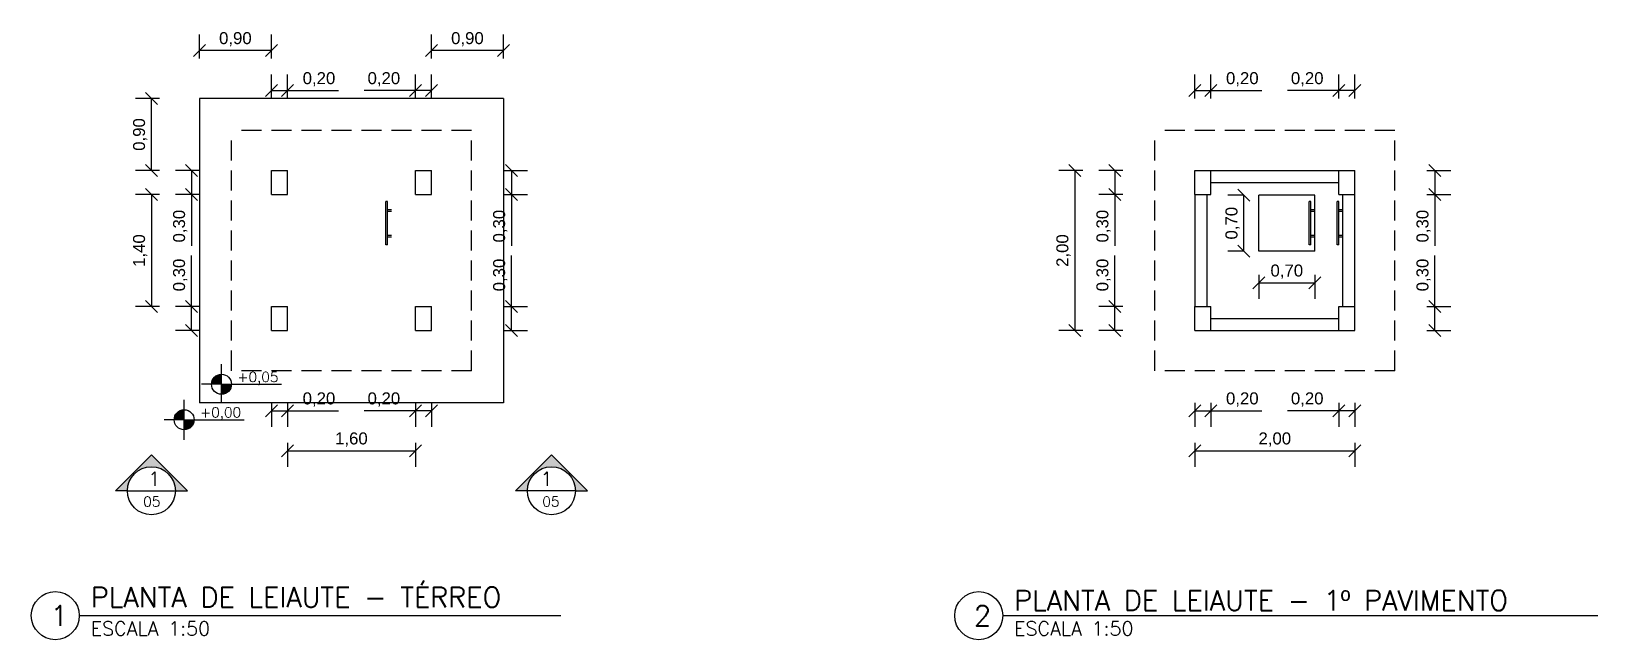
# Model space of a CAD drawing. Extents: x 0 to 7472, y -3979 to 0.
# Drawn here: x 7314.87 to 7334.44, y -3902.07 to -3894.47 of the extents above; entities that cross this region are included whole.
import ezdxf

# ---------------------------------------------------------------- set-up
doc = ezdxf.new("R2010")
doc.units = 0
doc.linetypes.add('CACHE', pattern=[0.375, 0.25, -0.125])
doc.linetypes.add('CONTINU', pattern=[0])
doc.layers.get('0').update_dxf_attribs({"linetype": 'CONTINUOUS'})
doc.layers.get('Defpoints').update_dxf_attribs({"linetype": 'CONTINUOUS'})
for name, color, linetype in [('Arquitetônico - Cotas', 1, 'CONTINUOUS'), ('Arquitetônico - Projeção Telhado', 253, 'CACHE'), ('Símbolos - Indicação Fachada Elevação Vista', 7, 'CONTINUOUS')]:
    doc.layers.add(name, color=color, linetype=linetype)
for name, color, linetype, lineweight in [('Arquitetônico - Desnível', 8, 'CONTINUOUS', 20), ('Arquitetônico - Esquadrias', 1, 'CONTINUOUS', 9), ('Arquitetônico - Mobiliário', 253, 'CONTINU', 5), ('Estrutural - Pilares', 6, 'CONTINUOUS', 30)]:
    doc.layers.add(name, color=color, linetype=linetype, lineweight=lineweight)
doc.styles.add('ROMANS', font='romans.shx', dxfattribs={"height": 0.3})
doc.styles.get("Standard").update_dxf_attribs({"font": 'arial.ttf', "height": 0.15})
doc.dimstyles.get("Standard").update_dxf_attribs({"dimtxt": 0.1, "dimasz": 0.15, "dimexe": 0.2, "dimexo": 0.2, "dimgap": 0.05, "dimtad": 1, "dimzin": 0, "dimtxsty": 'STANDARD', "dimblk": 'OBLIQUE', "dimcen": 0.5, "dimclrd": 256, "dimclre": 256, "dimclrt": 256, "dimadec": 0, "dimazin": 0, "dimtfac": 1, "dimtmove": 0, "dimatfit": 3, "dimfxl": 1, "dimtolj": 1, "dimtzin": 0, "dimlwd": -1, "dimarcsym": 0})

# ---------------------------------------------------------------- blocks, each defined once
blk = doc.blocks.new('_Oblique')
at = {"layer": 'Arquitetônico - Esquadrias', "color": 0, "lineweight": -2}
blk.add_line((-0.5, -0.5), (0.5, 0.5), dxfattribs=at)
blk = doc.blocks.new('*D164')
at = {"layer": 'Arquitetônico - Cotas', "lineweight": -2, "transparency": 16777216}
for p, q in [((7317.865, -3895.31), (7317.865, -3895.01)), ((7318.065, -3895.31), (7318.065, -3895.01))]:
    blk.add_line(p, q, dxfattribs=at)
at = {"layer": 'Arquitetônico - Cotas', "transparency": 16777216}
for p, q in [((7317.865, -3895.21), (7318.065, -3895.21)), ((7318.065, -3895.21), (7318.704, -3895.21))]:
    blk.add_line(p, q, dxfattribs=at)
at = {"layer": 'Defpoints', "color": 0, "lineweight": -2, "transparency": 16777216}
for p in [(7318.065, -3895.21), (7317.865, -3895.71), (7318.065, -3895.71)]:
    blk.add_point(p, dxfattribs=at)
at = {"layer": 'Arquitetônico - Cotas', "transparency": 16777216, "xscale": 0.15, "yscale": 0.15, "zscale": 0.15, "rotation": 180}
blk.add_blockref('_Oblique', (7317.865, -3895.21), dxfattribs=at)
at = {"layer": 'Arquitetônico - Cotas', "transparency": 16777216, "xscale": 0.15, "yscale": 0.15, "zscale": 0.15}
blk.add_blockref('_Oblique', (7318.065, -3895.21), dxfattribs=at)
at = {"layer": 'Arquitetônico - Cotas', "lineweight": -2, "transparency": 16777216, "insert": (7318.46, -3895.07), "char_height": 0.15, "attachment_point": 5}
blk.add_mtext('\\A1;0,20', dxfattribs=at)
blk = doc.blocks.new('*D165')
at = {"layer": 'Arquitetônico - Cotas', "lineweight": -2, "transparency": 16777216}
for p, q in [((7319.665, -3895.31), (7319.665, -3895.01)), ((7319.865, -3895.31), (7319.865, -3895.01))]:
    blk.add_line(p, q, dxfattribs=at)
at = {"layer": 'Arquitetônico - Cotas', "transparency": 16777216}
for p, q in [((7319.665, -3895.21), (7319.026, -3895.21)), ((7319.865, -3895.21), (7319.665, -3895.21))]:
    blk.add_line(p, q, dxfattribs=at)
at = {"layer": 'Defpoints', "color": 0, "lineweight": -2, "transparency": 16777216}
for p in [(7319.865, -3895.21), (7319.665, -3895.71), (7319.865, -3895.71)]:
    blk.add_point(p, dxfattribs=at)
at = {"layer": 'Arquitetônico - Cotas', "transparency": 16777216, "xscale": 0.15, "yscale": 0.15, "zscale": 0.15, "rotation": 180}
blk.add_blockref('_Oblique', (7319.665, -3895.21), dxfattribs=at)
at = {"layer": 'Arquitetônico - Cotas', "transparency": 16777216, "xscale": 0.15, "yscale": 0.15, "zscale": 0.15}
blk.add_blockref('_Oblique', (7319.865, -3895.21), dxfattribs=at)
at = {"layer": 'Arquitetônico - Cotas', "lineweight": -2, "transparency": 16777216, "insert": (7319.271, -3895.07), "char_height": 0.15, "attachment_point": 5}
blk.add_mtext('\\A1;0,20', dxfattribs=at)
blk = doc.blocks.new('*D166')
at = {"layer": 'Arquitetônico - Cotas', "lineweight": -2, "transparency": 16777216}
for p, q in [((7317.865, -3899.11), (7317.865, -3899.41)), ((7318.065, -3899.11), (7318.065, -3899.41))]:
    blk.add_line(p, q, dxfattribs=at)
at = {"layer": 'Arquitetônico - Cotas', "transparency": 16777216}
for p, q in [((7317.865, -3899.21), (7318.065, -3899.21)), ((7318.065, -3899.21), (7318.704, -3899.21))]:
    blk.add_line(p, q, dxfattribs=at)
at = {"layer": 'Defpoints', "color": 0, "lineweight": -2, "transparency": 16777216}
for p in [(7317.865, -3898.71), (7318.065, -3898.71), (7318.065, -3899.21)]:
    blk.add_point(p, dxfattribs=at)
at = {"layer": 'Arquitetônico - Cotas', "transparency": 16777216, "xscale": 0.15, "yscale": 0.15, "zscale": 0.15, "rotation": 180}
blk.add_blockref('_Oblique', (7317.865, -3899.21), dxfattribs=at)
at = {"layer": 'Arquitetônico - Cotas', "transparency": 16777216, "xscale": 0.15, "yscale": 0.15, "zscale": 0.15}
blk.add_blockref('_Oblique', (7318.065, -3899.21), dxfattribs=at)
at = {"layer": 'Arquitetônico - Cotas', "lineweight": -2, "transparency": 16777216, "insert": (7318.46, -3899.07), "char_height": 0.15, "attachment_point": 5}
blk.add_mtext('\\A1;0,20', dxfattribs=at)
blk = doc.blocks.new('*D167')
at = {"layer": 'Arquitetônico - Cotas', "transparency": 16777216}
for p, q in [((7319.665, -3899.21), (7319.026, -3899.21)), ((7319.865, -3899.21), (7319.665, -3899.21))]:
    blk.add_line(p, q, dxfattribs=at)
at = {"layer": 'Arquitetônico - Cotas', "lineweight": -2, "transparency": 16777216}
for p, q in [((7319.665, -3899.11), (7319.665, -3899.41)), ((7319.865, -3899.11), (7319.865, -3899.41))]:
    blk.add_line(p, q, dxfattribs=at)
at = {"layer": 'Defpoints', "color": 0, "lineweight": -2, "transparency": 16777216}
for p in [(7319.665, -3898.71), (7319.865, -3898.71), (7319.865, -3899.21)]:
    blk.add_point(p, dxfattribs=at)
at = {"layer": 'Arquitetônico - Cotas', "transparency": 16777216, "xscale": 0.15, "yscale": 0.15, "zscale": 0.15, "rotation": 180}
blk.add_blockref('_Oblique', (7319.665, -3899.21), dxfattribs=at)
at = {"layer": 'Arquitetônico - Cotas', "transparency": 16777216, "xscale": 0.15, "yscale": 0.15, "zscale": 0.15}
blk.add_blockref('_Oblique', (7319.865, -3899.21), dxfattribs=at)
at = {"layer": 'Arquitetônico - Cotas', "lineweight": -2, "transparency": 16777216, "insert": (7319.271, -3899.07), "char_height": 0.15, "attachment_point": 5}
blk.add_mtext('\\A1;0,20', dxfattribs=at)
blk = doc.blocks.new('*D168')
at = {"layer": 'Arquitetônico - Cotas', "lineweight": -2, "transparency": 16777216}
for p, q in [((7316.965, -3896.21), (7316.665, -3896.21)), ((7316.965, -3896.51), (7316.665, -3896.51))]:
    blk.add_line(p, q, dxfattribs=at)
at = {"layer": 'Arquitetônico - Cotas', "transparency": 16777216}
for p, q in [((7316.865, -3896.21), (7316.865, -3896.51)), ((7316.865, -3896.51), (7316.865, -3897.149))]:
    blk.add_line(p, q, dxfattribs=at)
at = {"layer": 'Defpoints', "color": 0, "lineweight": -2, "transparency": 16777216}
for p in [(7316.865, -3896.21), (7317.365, -3896.21), (7317.365, -3896.51)]:
    blk.add_point(p, dxfattribs=at)
at = {"layer": 'Arquitetônico - Cotas', "transparency": 16777216, "xscale": 0.15, "yscale": 0.15, "zscale": 0.15}
for p, rotation in [((7316.865, -3896.21), 90), ((7316.865, -3896.51), 270)]:
    blk.add_blockref('_Oblique', p, dxfattribs=dict(at, rotation=rotation))
at = {"layer": 'Arquitetônico - Cotas', "lineweight": -2, "transparency": 16777216, "insert": (7316.725, -3896.905), "char_height": 0.15, "attachment_point": 5, "rotation": 90}
blk.add_mtext('\\A1;0,30', dxfattribs=at)
blk = doc.blocks.new('*D169')
at = {"layer": 'Arquitetônico - Cotas', "transparency": 16777216}
for p, q in [((7316.865, -3897.91), (7316.865, -3897.271)), ((7316.865, -3898.21), (7316.865, -3897.91))]:
    blk.add_line(p, q, dxfattribs=at)
at = {"layer": 'Arquitetônico - Cotas', "lineweight": -2, "transparency": 16777216}
for p, q in [((7316.965, -3897.91), (7316.665, -3897.91)), ((7316.965, -3898.21), (7316.665, -3898.21))]:
    blk.add_line(p, q, dxfattribs=at)
at = {"layer": 'Defpoints', "color": 0, "lineweight": -2, "transparency": 16777216}
for p in [(7317.365, -3897.91), (7316.865, -3898.21), (7317.365, -3898.21)]:
    blk.add_point(p, dxfattribs=at)
at = {"layer": 'Arquitetônico - Cotas', "transparency": 16777216, "xscale": 0.15, "yscale": 0.15, "zscale": 0.15}
for p, rotation in [((7316.865, -3897.91), 90), ((7316.865, -3898.21), 270)]:
    blk.add_blockref('_Oblique', p, dxfattribs=dict(at, rotation=rotation))
at = {"layer": 'Arquitetônico - Cotas', "lineweight": -2, "transparency": 16777216, "insert": (7316.725, -3897.515), "char_height": 0.15, "attachment_point": 5, "rotation": 90}
blk.add_mtext('\\A1;0,30', dxfattribs=at)
blk = doc.blocks.new('*D170')
at = {"layer": 'Arquitetônico - Cotas', "lineweight": -2, "transparency": 16777216}
for p, q in [((7320.765, -3896.21), (7321.065, -3896.21)), ((7320.765, -3896.51), (7321.065, -3896.51))]:
    blk.add_line(p, q, dxfattribs=at)
at = {"layer": 'Arquitetônico - Cotas', "transparency": 16777216}
for p, q in [((7320.865, -3896.21), (7320.865, -3896.51)), ((7320.865, -3896.51), (7320.865, -3897.149))]:
    blk.add_line(p, q, dxfattribs=at)
at = {"layer": 'Defpoints', "color": 0, "lineweight": -2, "transparency": 16777216}
for p in [(7320.365, -3896.21), (7320.865, -3896.21), (7320.365, -3896.51)]:
    blk.add_point(p, dxfattribs=at)
at = {"layer": 'Arquitetônico - Cotas', "transparency": 16777216, "xscale": 0.15, "yscale": 0.15, "zscale": 0.15}
for p, rotation in [((7320.865, -3896.21), 90), ((7320.865, -3896.51), 270)]:
    blk.add_blockref('_Oblique', p, dxfattribs=dict(at, rotation=rotation))
at = {"layer": 'Arquitetônico - Cotas', "lineweight": -2, "transparency": 16777216, "insert": (7320.725, -3896.905), "char_height": 0.15, "attachment_point": 5, "rotation": 90}
blk.add_mtext('\\A1;0,30', dxfattribs=at)
blk = doc.blocks.new('*D171')
at = {"layer": 'Arquitetônico - Cotas', "transparency": 16777216}
for p, q in [((7320.865, -3897.91), (7320.865, -3897.271)), ((7320.865, -3898.21), (7320.865, -3897.91))]:
    blk.add_line(p, q, dxfattribs=at)
at = {"layer": 'Arquitetônico - Cotas', "lineweight": -2, "transparency": 16777216}
for p, q in [((7320.765, -3897.91), (7321.065, -3897.91)), ((7320.765, -3898.21), (7321.065, -3898.21))]:
    blk.add_line(p, q, dxfattribs=at)
at = {"layer": 'Defpoints', "color": 0, "lineweight": -2, "transparency": 16777216}
for p in [(7320.365, -3897.91), (7320.365, -3898.21), (7320.865, -3898.21)]:
    blk.add_point(p, dxfattribs=at)
at = {"layer": 'Arquitetônico - Cotas', "transparency": 16777216, "xscale": 0.15, "yscale": 0.15, "zscale": 0.15}
for p, rotation in [((7320.865, -3897.91), 90), ((7320.865, -3898.21), 270)]:
    blk.add_blockref('_Oblique', p, dxfattribs=dict(at, rotation=rotation))
at = {"layer": 'Arquitetônico - Cotas', "lineweight": -2, "transparency": 16777216, "insert": (7320.725, -3897.515), "char_height": 0.15, "attachment_point": 5, "rotation": 90}
blk.add_mtext('\\A1;0,30', dxfattribs=at)
blk = doc.blocks.new('*D172')
at = {"layer": 'Arquitetônico - Cotas', "lineweight": -2, "transparency": 16777216}
for p, q in [((7318.065, -3899.61), (7318.065, -3899.91)), ((7319.665, -3899.61), (7319.665, -3899.91))]:
    blk.add_line(p, q, dxfattribs=at)
at = {"layer": 'Arquitetônico - Cotas', "transparency": 16777216}
blk.add_line((7318.065, -3899.71), (7319.665, -3899.71), dxfattribs=at)
at = {"layer": 'Defpoints', "color": 0, "lineweight": -2, "transparency": 16777216}
for p in [(7318.065, -3898.21), (7319.665, -3898.21), (7319.665, -3899.71)]:
    blk.add_point(p, dxfattribs=at)
at = {"layer": 'Arquitetônico - Cotas', "transparency": 16777216, "xscale": 0.15, "yscale": 0.15, "zscale": 0.15, "rotation": 180}
blk.add_blockref('_Oblique', (7318.065, -3899.71), dxfattribs=at)
at = {"layer": 'Arquitetônico - Cotas', "transparency": 16777216, "xscale": 0.15, "yscale": 0.15, "zscale": 0.15}
blk.add_blockref('_Oblique', (7319.665, -3899.71), dxfattribs=at)
at = {"layer": 'Arquitetônico - Cotas', "lineweight": -2, "transparency": 16777216, "insert": (7318.865, -3899.57), "char_height": 0.15, "attachment_point": 5}
blk.add_mtext('\\A1;1,60', dxfattribs=at)
blk = doc.blocks.new('*D173')
at = {"layer": 'Arquitetônico - Cotas', "lineweight": -2, "transparency": 16777216}
for p, q in [((7316.465, -3896.51), (7316.165, -3896.51)), ((7316.465, -3897.91), (7316.165, -3897.91))]:
    blk.add_line(p, q, dxfattribs=at)
at = {"layer": 'Arquitetônico - Cotas', "transparency": 16777216}
blk.add_line((7316.365, -3896.51), (7316.365, -3897.91), dxfattribs=at)
at = {"layer": 'Defpoints', "color": 0, "lineweight": -2, "transparency": 16777216}
for p in [(7317.865, -3896.51), (7316.365, -3897.91), (7317.865, -3897.91)]:
    blk.add_point(p, dxfattribs=at)
at = {"layer": 'Arquitetônico - Cotas', "transparency": 16777216, "xscale": 0.15, "yscale": 0.15, "zscale": 0.15}
for p, rotation in [((7316.365, -3896.51), 90), ((7316.365, -3897.91), 270)]:
    blk.add_blockref('_Oblique', p, dxfattribs=dict(at, rotation=rotation))
at = {"layer": 'Arquitetônico - Cotas', "lineweight": -2, "transparency": 16777216, "insert": (7316.225, -3897.21), "char_height": 0.15, "attachment_point": 5, "rotation": 90}
blk.add_mtext('\\A1;1,40', dxfattribs=at)
blk = doc.blocks.new('*D175')
at = {"layer": 'Arquitetônico - Cotas', "lineweight": -2, "transparency": 16777216}
for p, q in [((7329.405, -3895.31), (7329.405, -3895.01)), ((7329.605, -3895.31), (7329.605, -3895.01))]:
    blk.add_line(p, q, dxfattribs=at)
at = {"layer": 'Arquitetônico - Cotas', "transparency": 16777216}
for p, q in [((7329.405, -3895.21), (7329.605, -3895.21)), ((7329.605, -3895.21), (7330.244, -3895.21))]:
    blk.add_line(p, q, dxfattribs=at)
at = {"layer": 'Defpoints', "color": 0, "lineweight": -2, "transparency": 16777216}
for p in [(7329.605, -3895.21), (7329.405, -3895.71), (7329.605, -3895.71)]:
    blk.add_point(p, dxfattribs=at)
at = {"layer": 'Arquitetônico - Cotas', "transparency": 16777216, "xscale": 0.15, "yscale": 0.15, "zscale": 0.15, "rotation": 180}
blk.add_blockref('_Oblique', (7329.405, -3895.21), dxfattribs=at)
at = {"layer": 'Arquitetônico - Cotas', "transparency": 16777216, "xscale": 0.15, "yscale": 0.15, "zscale": 0.15}
blk.add_blockref('_Oblique', (7329.605, -3895.21), dxfattribs=at)
at = {"layer": 'Arquitetônico - Cotas', "lineweight": -2, "transparency": 16777216, "insert": (7329.999, -3895.07), "char_height": 0.15, "attachment_point": 5}
blk.add_mtext('\\A1;0,20', dxfattribs=at)
blk = doc.blocks.new('*D176')
at = {"layer": 'Arquitetônico - Cotas', "lineweight": -2, "transparency": 16777216}
for p, q in [((7331.205, -3895.31), (7331.205, -3895.01)), ((7331.405, -3895.31), (7331.405, -3895.01))]:
    blk.add_line(p, q, dxfattribs=at)
at = {"layer": 'Arquitetônico - Cotas', "transparency": 16777216}
for p, q in [((7331.205, -3895.21), (7330.565, -3895.21)), ((7331.405, -3895.21), (7331.205, -3895.21))]:
    blk.add_line(p, q, dxfattribs=at)
at = {"layer": 'Defpoints', "color": 0, "lineweight": -2, "transparency": 16777216}
for p in [(7331.405, -3895.21), (7331.205, -3895.71), (7331.405, -3895.71)]:
    blk.add_point(p, dxfattribs=at)
at = {"layer": 'Arquitetônico - Cotas', "transparency": 16777216, "xscale": 0.15, "yscale": 0.15, "zscale": 0.15, "rotation": 180}
blk.add_blockref('_Oblique', (7331.205, -3895.21), dxfattribs=at)
at = {"layer": 'Arquitetônico - Cotas', "transparency": 16777216, "xscale": 0.15, "yscale": 0.15, "zscale": 0.15}
blk.add_blockref('_Oblique', (7331.405, -3895.21), dxfattribs=at)
at = {"layer": 'Arquitetônico - Cotas', "lineweight": -2, "transparency": 16777216, "insert": (7330.81, -3895.07), "char_height": 0.15, "attachment_point": 5}
blk.add_mtext('\\A1;0,20', dxfattribs=at)
blk = doc.blocks.new('*D177')
at = {"layer": 'Arquitetônico - Cotas', "lineweight": -2, "transparency": 16777216}
for p, q in [((7329.405, -3899.11), (7329.405, -3899.41)), ((7329.605, -3899.11), (7329.605, -3899.41))]:
    blk.add_line(p, q, dxfattribs=at)
at = {"layer": 'Arquitetônico - Cotas', "transparency": 16777216}
for p, q in [((7329.405, -3899.21), (7329.605, -3899.21)), ((7329.605, -3899.21), (7330.244, -3899.21))]:
    blk.add_line(p, q, dxfattribs=at)
at = {"layer": 'Defpoints', "color": 0, "lineweight": -2, "transparency": 16777216}
for p in [(7329.405, -3898.71), (7329.605, -3898.71), (7329.605, -3899.21)]:
    blk.add_point(p, dxfattribs=at)
at = {"layer": 'Arquitetônico - Cotas', "transparency": 16777216, "xscale": 0.15, "yscale": 0.15, "zscale": 0.15, "rotation": 180}
blk.add_blockref('_Oblique', (7329.405, -3899.21), dxfattribs=at)
at = {"layer": 'Arquitetônico - Cotas', "transparency": 16777216, "xscale": 0.15, "yscale": 0.15, "zscale": 0.15}
blk.add_blockref('_Oblique', (7329.605, -3899.21), dxfattribs=at)
at = {"layer": 'Arquitetônico - Cotas', "lineweight": -2, "transparency": 16777216, "insert": (7329.999, -3899.07), "char_height": 0.15, "attachment_point": 5}
blk.add_mtext('\\A1;0,20', dxfattribs=at)
blk = doc.blocks.new('*D178')
at = {"layer": 'Arquitetônico - Cotas', "transparency": 16777216}
for p, q in [((7331.205, -3899.21), (7330.565, -3899.21)), ((7331.405, -3899.21), (7331.205, -3899.21))]:
    blk.add_line(p, q, dxfattribs=at)
at = {"layer": 'Arquitetônico - Cotas', "lineweight": -2, "transparency": 16777216}
for p, q in [((7331.205, -3899.11), (7331.205, -3899.41)), ((7331.405, -3899.11), (7331.405, -3899.41))]:
    blk.add_line(p, q, dxfattribs=at)
at = {"layer": 'Defpoints', "color": 0, "lineweight": -2, "transparency": 16777216}
for p in [(7331.205, -3898.71), (7331.405, -3898.71), (7331.405, -3899.21)]:
    blk.add_point(p, dxfattribs=at)
at = {"layer": 'Arquitetônico - Cotas', "transparency": 16777216, "xscale": 0.15, "yscale": 0.15, "zscale": 0.15, "rotation": 180}
blk.add_blockref('_Oblique', (7331.205, -3899.21), dxfattribs=at)
at = {"layer": 'Arquitetônico - Cotas', "transparency": 16777216, "xscale": 0.15, "yscale": 0.15, "zscale": 0.15}
blk.add_blockref('_Oblique', (7331.405, -3899.21), dxfattribs=at)
at = {"layer": 'Arquitetônico - Cotas', "lineweight": -2, "transparency": 16777216, "insert": (7330.81, -3899.07), "char_height": 0.15, "attachment_point": 5}
blk.add_mtext('\\A1;0,20', dxfattribs=at)
blk = doc.blocks.new('*D179')
at = {"layer": 'Arquitetônico - Cotas', "lineweight": -2, "transparency": 16777216}
for p, q in [((7328.505, -3896.21), (7328.205, -3896.21)), ((7328.505, -3896.51), (7328.205, -3896.51))]:
    blk.add_line(p, q, dxfattribs=at)
at = {"layer": 'Arquitetônico - Cotas', "transparency": 16777216}
for p, q in [((7328.405, -3896.21), (7328.405, -3896.51)), ((7328.405, -3896.51), (7328.405, -3897.149))]:
    blk.add_line(p, q, dxfattribs=at)
at = {"layer": 'Defpoints', "color": 0, "lineweight": -2, "transparency": 16777216}
for p in [(7328.405, -3896.21), (7328.905, -3896.21), (7328.905, -3896.51)]:
    blk.add_point(p, dxfattribs=at)
at = {"layer": 'Arquitetônico - Cotas', "transparency": 16777216, "xscale": 0.15, "yscale": 0.15, "zscale": 0.15}
for p, rotation in [((7328.405, -3896.21), 90), ((7328.405, -3896.51), 270)]:
    blk.add_blockref('_Oblique', p, dxfattribs=dict(at, rotation=rotation))
at = {"layer": 'Arquitetônico - Cotas', "lineweight": -2, "transparency": 16777216, "insert": (7328.264, -3896.905), "char_height": 0.15, "attachment_point": 5, "rotation": 90}
blk.add_mtext('\\A1;0,30', dxfattribs=at)
blk = doc.blocks.new('*D180')
at = {"layer": 'Arquitetônico - Cotas', "transparency": 16777216}
for p, q in [((7328.405, -3897.91), (7328.405, -3897.271)), ((7328.405, -3898.21), (7328.405, -3897.91))]:
    blk.add_line(p, q, dxfattribs=at)
at = {"layer": 'Arquitetônico - Cotas', "lineweight": -2, "transparency": 16777216}
for p, q in [((7328.505, -3897.91), (7328.205, -3897.91)), ((7328.505, -3898.21), (7328.205, -3898.21))]:
    blk.add_line(p, q, dxfattribs=at)
at = {"layer": 'Defpoints', "color": 0, "lineweight": -2, "transparency": 16777216}
for p in [(7328.905, -3897.91), (7328.405, -3898.21), (7328.905, -3898.21)]:
    blk.add_point(p, dxfattribs=at)
at = {"layer": 'Arquitetônico - Cotas', "transparency": 16777216, "xscale": 0.15, "yscale": 0.15, "zscale": 0.15}
for p, rotation in [((7328.405, -3897.91), 90), ((7328.405, -3898.21), 270)]:
    blk.add_blockref('_Oblique', p, dxfattribs=dict(at, rotation=rotation))
at = {"layer": 'Arquitetônico - Cotas', "lineweight": -2, "transparency": 16777216, "insert": (7328.264, -3897.515), "char_height": 0.15, "attachment_point": 5, "rotation": 90}
blk.add_mtext('\\A1;0,30', dxfattribs=at)
blk = doc.blocks.new('*D174')
at = {"layer": 'Arquitetônico - Cotas', "lineweight": -2, "transparency": 16777216}
for p, q in [((7332.305, -3896.21), (7332.605, -3896.21)), ((7332.305, -3896.51), (7332.605, -3896.51))]:
    blk.add_line(p, q, dxfattribs=at)
at = {"layer": 'Arquitetônico - Cotas', "transparency": 16777216}
for p, q in [((7332.405, -3896.21), (7332.405, -3896.51)), ((7332.405, -3896.51), (7332.405, -3897.149))]:
    blk.add_line(p, q, dxfattribs=at)
at = {"layer": 'Defpoints', "color": 0, "lineweight": -2, "transparency": 16777216}
for p in [(7331.905, -3896.21), (7332.405, -3896.21), (7331.905, -3896.51)]:
    blk.add_point(p, dxfattribs=at)
at = {"layer": 'Arquitetônico - Cotas', "transparency": 16777216, "xscale": 0.15, "yscale": 0.15, "zscale": 0.15}
for p, rotation in [((7332.405, -3896.21), 90), ((7332.405, -3896.51), 270)]:
    blk.add_blockref('_Oblique', p, dxfattribs=dict(at, rotation=rotation))
at = {"layer": 'Arquitetônico - Cotas', "lineweight": -2, "transparency": 16777216, "insert": (7332.264, -3896.905), "char_height": 0.15, "attachment_point": 5, "rotation": 90}
blk.add_mtext('\\A1;0,30', dxfattribs=at)
blk = doc.blocks.new('*D181')
at = {"layer": 'Arquitetônico - Cotas', "transparency": 16777216}
for p, q in [((7332.405, -3897.91), (7332.405, -3897.271)), ((7332.405, -3898.21), (7332.405, -3897.91))]:
    blk.add_line(p, q, dxfattribs=at)
at = {"layer": 'Arquitetônico - Cotas', "lineweight": -2, "transparency": 16777216}
for p, q in [((7332.305, -3897.91), (7332.605, -3897.91)), ((7332.305, -3898.21), (7332.605, -3898.21))]:
    blk.add_line(p, q, dxfattribs=at)
at = {"layer": 'Defpoints', "color": 0, "lineweight": -2, "transparency": 16777216}
for p in [(7331.905, -3897.91), (7331.905, -3898.21), (7332.405, -3898.21)]:
    blk.add_point(p, dxfattribs=at)
at = {"layer": 'Arquitetônico - Cotas', "transparency": 16777216, "xscale": 0.15, "yscale": 0.15, "zscale": 0.15}
for p, rotation in [((7332.405, -3897.91), 90), ((7332.405, -3898.21), 270)]:
    blk.add_blockref('_Oblique', p, dxfattribs=dict(at, rotation=rotation))
at = {"layer": 'Arquitetônico - Cotas', "lineweight": -2, "transparency": 16777216, "insert": (7332.264, -3897.515), "char_height": 0.15, "attachment_point": 5, "rotation": 90}
blk.add_mtext('\\A1;0,30', dxfattribs=at)
blk = doc.blocks.new('*D182')
at = {"layer": 'Arquitetônico - Cotas', "lineweight": -2, "transparency": 16777216}
for p, q in [((7329.405, -3899.61), (7329.405, -3899.91)), ((7331.405, -3899.61), (7331.405, -3899.91))]:
    blk.add_line(p, q, dxfattribs=at)
at = {"layer": 'Arquitetônico - Cotas', "transparency": 16777216}
blk.add_line((7329.405, -3899.71), (7331.405, -3899.71), dxfattribs=at)
at = {"layer": 'Defpoints', "color": 0, "lineweight": -2, "transparency": 16777216}
for p in [(7329.405, -3898.71), (7331.405, -3898.71), (7331.405, -3899.71)]:
    blk.add_point(p, dxfattribs=at)
at = {"layer": 'Arquitetônico - Cotas', "transparency": 16777216, "xscale": 0.15, "yscale": 0.15, "zscale": 0.15, "rotation": 180}
blk.add_blockref('_Oblique', (7329.405, -3899.71), dxfattribs=at)
at = {"layer": 'Arquitetônico - Cotas', "transparency": 16777216, "xscale": 0.15, "yscale": 0.15, "zscale": 0.15}
blk.add_blockref('_Oblique', (7331.405, -3899.71), dxfattribs=at)
at = {"layer": 'Arquitetônico - Cotas', "lineweight": -2, "transparency": 16777216, "insert": (7330.405, -3899.57), "char_height": 0.15, "attachment_point": 5}
blk.add_mtext('\\A1;2,00', dxfattribs=at)
blk = doc.blocks.new('*D183')
at = {"layer": 'Arquitetônico - Cotas', "lineweight": -2, "transparency": 16777216}
for p, q in [((7328.005, -3896.21), (7327.705, -3896.21)), ((7328.005, -3898.21), (7327.705, -3898.21))]:
    blk.add_line(p, q, dxfattribs=at)
at = {"layer": 'Arquitetônico - Cotas', "transparency": 16777216}
blk.add_line((7327.905, -3896.21), (7327.905, -3898.21), dxfattribs=at)
at = {"layer": 'Defpoints', "color": 0, "lineweight": -2, "transparency": 16777216}
for p in [(7328.905, -3896.21), (7327.905, -3898.21), (7328.905, -3898.21)]:
    blk.add_point(p, dxfattribs=at)
at = {"layer": 'Arquitetônico - Cotas', "transparency": 16777216, "xscale": 0.15, "yscale": 0.15, "zscale": 0.15}
for p, rotation in [((7327.905, -3896.21), 90), ((7327.905, -3898.21), 270)]:
    blk.add_blockref('_Oblique', p, dxfattribs=dict(at, rotation=rotation))
at = {"layer": 'Arquitetônico - Cotas', "lineweight": -2, "transparency": 16777216, "insert": (7327.764, -3897.21), "char_height": 0.15, "attachment_point": 5, "rotation": 90}
blk.add_mtext('\\A1;2,00', dxfattribs=at)
blk = doc.blocks.new('*D277')
at = {"layer": 'Arquitetônico - Cotas', "lineweight": -2, "transparency": 16777216}
for p, q in [((7316.465, -3895.31), (7316.165, -3895.31)), ((7316.465, -3896.21), (7316.165, -3896.21))]:
    blk.add_line(p, q, dxfattribs=at)
at = {"layer": 'Arquitetônico - Cotas', "transparency": 16777216}
blk.add_line((7316.365, -3896.21), (7316.365, -3895.31), dxfattribs=at)
at = {"layer": 'Defpoints', "color": 0, "lineweight": -2, "transparency": 16777216}
for p in [(7316.365, -3895.31), (7317.865, -3895.31), (7317.865, -3896.21)]:
    blk.add_point(p, dxfattribs=at)
at = {"layer": 'Arquitetônico - Cotas', "transparency": 16777216, "xscale": 0.15, "yscale": 0.15, "zscale": 0.15}
for p, rotation in [((7316.365, -3895.31), 90), ((7316.365, -3896.21), 270)]:
    blk.add_blockref('_Oblique', p, dxfattribs=dict(at, rotation=rotation))
at = {"layer": 'Arquitetônico - Cotas', "lineweight": -2, "transparency": 16777216, "insert": (7316.225, -3895.76), "char_height": 0.15, "attachment_point": 5, "rotation": 90}
blk.add_mtext('\\A1;0,90', dxfattribs=at)
blk = doc.blocks.new('*D278')
at = {"layer": 'Arquitetônico - Cotas', "lineweight": -2, "transparency": 16777216}
for p, q in [((7316.965, -3894.81), (7316.965, -3894.51)), ((7317.865, -3894.81), (7317.865, -3894.51))]:
    blk.add_line(p, q, dxfattribs=at)
at = {"layer": 'Arquitetônico - Cotas', "transparency": 16777216}
blk.add_line((7317.865, -3894.71), (7316.965, -3894.71), dxfattribs=at)
at = {"layer": 'Defpoints', "color": 0, "lineweight": -2, "transparency": 16777216}
for p in [(7316.965, -3894.71), (7316.965, -3896.21), (7317.865, -3896.21)]:
    blk.add_point(p, dxfattribs=at)
at = {"layer": 'Arquitetônico - Cotas', "transparency": 16777216, "xscale": 0.15, "yscale": 0.15, "zscale": 0.15, "rotation": 180}
blk.add_blockref('_Oblique', (7316.965, -3894.71), dxfattribs=at)
at = {"layer": 'Arquitetônico - Cotas', "transparency": 16777216, "xscale": 0.15, "yscale": 0.15, "zscale": 0.15}
blk.add_blockref('_Oblique', (7317.865, -3894.71), dxfattribs=at)
at = {"layer": 'Arquitetônico - Cotas', "lineweight": -2, "transparency": 16777216, "insert": (7317.415, -3894.57), "char_height": 0.15, "attachment_point": 5}
blk.add_mtext('\\A1;0,90', dxfattribs=at)
blk = doc.blocks.new('*D279')
at = {"layer": 'Arquitetônico - Cotas', "lineweight": -2, "transparency": 16777216}
for p, q in [((7319.865, -3894.81), (7319.865, -3894.51)), ((7320.765, -3894.81), (7320.765, -3894.51))]:
    blk.add_line(p, q, dxfattribs=at)
at = {"layer": 'Arquitetônico - Cotas', "transparency": 16777216}
blk.add_line((7320.765, -3894.71), (7319.865, -3894.71), dxfattribs=at)
at = {"layer": 'Defpoints', "color": 0, "lineweight": -2, "transparency": 16777216}
for p in [(7319.865, -3894.71), (7319.865, -3896.21), (7320.765, -3896.21)]:
    blk.add_point(p, dxfattribs=at)
at = {"layer": 'Arquitetônico - Cotas', "transparency": 16777216, "xscale": 0.15, "yscale": 0.15, "zscale": 0.15, "rotation": 180}
blk.add_blockref('_Oblique', (7319.865, -3894.71), dxfattribs=at)
at = {"layer": 'Arquitetônico - Cotas', "transparency": 16777216, "xscale": 0.15, "yscale": 0.15, "zscale": 0.15}
blk.add_blockref('_Oblique', (7320.765, -3894.71), dxfattribs=at)
at = {"layer": 'Arquitetônico - Cotas', "lineweight": -2, "transparency": 16777216, "insert": (7320.315, -3894.57), "char_height": 0.15, "attachment_point": 5}
blk.add_mtext('\\A1;0,90', dxfattribs=at)
blk = doc.blocks.new('*D280')
at = {"layer": 'Arquitetônico - Cotas', "lineweight": -2, "transparency": 16777216}
for p, q in [((7330.205, -3897.513), (7330.205, -3897.813)), ((7330.905, -3897.513), (7330.905, -3897.813))]:
    blk.add_line(p, q, dxfattribs=at)
at = {"layer": 'Arquitetônico - Cotas', "transparency": 16777216}
blk.add_line((7330.205, -3897.613), (7330.905, -3897.613), dxfattribs=at)
at = {"layer": 'Defpoints', "color": 0, "lineweight": -2, "transparency": 16777216}
for p in [(7330.205, -3897.218), (7330.905, -3897.21), (7330.905, -3897.613)]:
    blk.add_point(p, dxfattribs=at)
at = {"layer": 'Arquitetônico - Cotas', "transparency": 16777216, "xscale": 0.15, "yscale": 0.15, "zscale": 0.15, "rotation": 180}
blk.add_blockref('_Oblique', (7330.205, -3897.613), dxfattribs=at)
at = {"layer": 'Arquitetônico - Cotas', "transparency": 16777216, "xscale": 0.15, "yscale": 0.15, "zscale": 0.15}
blk.add_blockref('_Oblique', (7330.905, -3897.613), dxfattribs=at)
at = {"layer": 'Arquitetônico - Cotas', "lineweight": -2, "transparency": 16777216, "insert": (7330.555, -3897.473), "char_height": 0.15, "attachment_point": 5}
blk.add_mtext('\\A1;0,70', dxfattribs=at)
blk = doc.blocks.new('*D281')
at = {"layer": 'Arquitetônico - Cotas', "lineweight": -2, "transparency": 16777216}
for p, q in [((7330.017, -3896.518), (7329.817, -3896.518)), ((7330.017, -3897.218), (7329.817, -3897.218))]:
    blk.add_line(p, q, dxfattribs=at)
at = {"layer": 'Arquitetônico - Cotas', "transparency": 16777216}
blk.add_line((7330.017, -3897.218), (7330.017, -3896.518), dxfattribs=at)
at = {"layer": 'Defpoints', "color": 0, "lineweight": -2, "transparency": 16777216}
for p in [(7330.017, -3896.518), (7330.205, -3896.518), (7330.205, -3897.218)]:
    blk.add_point(p, dxfattribs=at)
at = {"layer": 'Arquitetônico - Cotas', "transparency": 16777216, "xscale": 0.15, "yscale": 0.15, "zscale": 0.15}
for p, rotation in [((7330.017, -3896.518), 90), ((7330.017, -3897.218), 270)]:
    blk.add_blockref('_Oblique', p, dxfattribs=dict(at, rotation=rotation))
at = {"layer": 'Arquitetônico - Cotas', "lineweight": -2, "transparency": 16777216, "insert": (7329.877, -3896.868), "char_height": 0.15, "attachment_point": 5, "rotation": 90}
blk.add_mtext('\\A1;0,70', dxfattribs=at)

msp = doc.modelspace()

# ---------------------------------------------------------------- hatches: boundary and pattern name
at = {"lineweight": -2}
h = msp.add_hatch(color=256, dxfattribs=at)
h.dxf.hatch_style = 1
h.paths.add_polyline_path([(7316.365, -3899.76), (7315.915, -3900.21), (7316.065, -3900.21, -1), (7316.665, -3900.21), (7316.815, -3900.21)])
h = msp.add_hatch(color=256, dxfattribs=at)
h.dxf.hatch_style = 1
h.paths.add_polyline_path([(7321.365, -3899.76), (7321.815, -3900.21), (7321.665, -3900.21, 1), (7321.065, -3900.21), (7320.915, -3900.21)])
at = {"layer": 'Símbolos - Indicação Fachada Elevação Vista', "lineweight": -2}
h = msp.add_hatch(color=256, dxfattribs=at)
h.dxf.hatch_style = 1
h.paths.add_polyline_path([(7317.242, -3898.88), (7317.242, -3898.755, 0.414214), (7317.117, -3898.88)])
h = msp.add_hatch(color=256, dxfattribs=at)
h.dxf.hatch_style = 1
h.paths.add_polyline_path([(7317.242, -3898.88), (7317.242, -3899.005, 0.414214), (7317.367, -3898.88)])
h = msp.add_hatch(color=256, dxfattribs=at)
h.dxf.hatch_style = 1
h.paths.add_polyline_path([(7316.775, -3899.323), (7316.775, -3899.198, 0.414214), (7316.65, -3899.323)])
h = msp.add_hatch(color=256, dxfattribs=at)
h.dxf.hatch_style = 1
h.paths.add_polyline_path([(7316.775, -3899.323), (7316.775, -3899.448, 0.414214), (7316.9, -3899.323)])

# ---------------------------------------------------------------- linework, layer by layer
at = {"lineweight": -2}
for p, q in [((7315.915, -3900.21), (7316.365, -3899.76)), ((7316.815, -3900.21), (7316.365, -3899.76)), ((7320.915, -3900.21), (7321.365, -3899.76)), ((7321.815, -3900.21), (7321.365, -3899.76)), ((7316.065, -3900.21), (7315.915, -3900.21)), ((7316.065, -3900.21), (7316.815, -3900.21)), ((7321.665, -3900.21), (7320.915, -3900.21)), ((7321.665, -3900.21), (7321.815, -3900.21)), ((7315.465, -3901.77), (7321.483, -3901.77)), ((7327.005, -3901.77), (7334.44, -3901.77))]:
    msp.add_line(p, q, dxfattribs=at)
for centre in [(7316.365, -3900.21), (7321.365, -3900.21), (7315.165, -3901.77), (7326.705, -3901.77)]:
    msp.add_circle(centre, 0.3, dxfattribs=at)
at = {"layer": 'Arquitetônico - Desnível', "lineweight": -2}
for p, q in [((7316.965, -3895.31), (7316.965, -3899.11)), ((7320.765, -3895.31), (7316.965, -3895.31)), ((7320.765, -3895.31), (7320.765, -3899.11)), ((7329.605, -3896.21), (7331.205, -3896.21)), ((7329.605, -3896.36), (7331.205, -3896.36)), ((7329.405, -3896.51), (7329.405, -3897.91)), ((7329.555, -3896.51), (7329.555, -3897.91)), ((7330.205, -3897.218), (7330.205, -3896.518)), ((7330.905, -3896.518), (7330.205, -3896.518)), ((7330.905, -3897.218), (7330.905, -3896.518)), ((7331.255, -3897.91), (7331.255, -3896.51)), ((7331.405, -3897.91), (7331.405, -3896.51)), ((7330.905, -3897.218), (7330.205, -3897.218)), ((7329.605, -3898.06), (7331.205, -3898.06)), ((7329.605, -3898.21), (7331.205, -3898.21)), ((7320.765, -3899.11), (7316.965, -3899.11))]:
    msp.add_line(p, q, dxfattribs=at)
at = {"layer": 'Arquitetônico - Mobiliário', "lineweight": -2}
for p, q in [((7319.315, -3896.598), (7319.295, -3896.598)), ((7319.295, -3897.138), (7319.295, -3896.598)), ((7319.315, -3897.138), (7319.315, -3896.598)), ((7319.315, -3896.698), (7319.365, -3896.698)), ((7319.315, -3896.718), (7319.365, -3896.718)), ((7330.855, -3896.598), (7330.835, -3896.598)), ((7330.835, -3897.138), (7330.835, -3896.598)), ((7330.855, -3897.138), (7330.855, -3896.598)), ((7330.855, -3896.698), (7330.905, -3896.698)), ((7330.855, -3896.718), (7330.905, -3896.718)), ((7331.205, -3896.598), (7331.185, -3896.598)), ((7331.185, -3897.138), (7331.185, -3896.598)), ((7331.205, -3897.138), (7331.205, -3896.598)), ((7331.205, -3896.698), (7331.255, -3896.698)), ((7331.205, -3896.718), (7331.255, -3896.718)), ((7319.315, -3897.138), (7319.295, -3897.138)), ((7319.315, -3897.018), (7319.365, -3897.018)), ((7319.315, -3897.038), (7319.365, -3897.038)), ((7330.855, -3897.138), (7330.835, -3897.138)), ((7330.855, -3897.018), (7330.905, -3897.018)), ((7330.855, -3897.038), (7330.905, -3897.038)), ((7331.205, -3897.138), (7331.185, -3897.138)), ((7331.205, -3897.018), (7331.255, -3897.018)), ((7331.205, -3897.038), (7331.255, -3897.038))]:
    msp.add_line(p, q, dxfattribs=at)
at = {"layer": 'Arquitetônico - Projeção Telhado', "lineweight": -2}
for p, q in [((7320.365, -3895.71), (7317.365, -3895.71)), ((7317.365, -3898.71), (7317.365, -3895.71)), ((7320.365, -3898.71), (7320.365, -3895.71)), ((7331.905, -3895.71), (7328.905, -3895.71)), ((7328.905, -3898.71), (7328.905, -3895.71)), ((7331.905, -3898.71), (7331.905, -3895.71)), ((7320.365, -3898.71), (7317.365, -3898.71)), ((7331.905, -3898.71), (7328.905, -3898.71))]:
    msp.add_line(p, q, dxfattribs=at)
at = {"layer": 'Estrutural - Pilares', "lineweight": -2}
for p, q in [((7317.865, -3896.51), (7317.865, -3896.21)), ((7317.865, -3896.21), (7318.065, -3896.21)), ((7318.065, -3896.51), (7318.065, -3896.21)), ((7319.665, -3896.51), (7319.665, -3896.21)), ((7319.665, -3896.21), (7319.865, -3896.21)), ((7319.865, -3896.51), (7319.865, -3896.21)), ((7329.405, -3896.51), (7329.405, -3896.21)), ((7329.405, -3896.21), (7329.605, -3896.21)), ((7329.605, -3896.51), (7329.605, -3896.21)), ((7331.205, -3896.51), (7331.205, -3896.21)), ((7331.205, -3896.21), (7331.405, -3896.21)), ((7331.405, -3896.51), (7331.405, -3896.21)), ((7317.865, -3896.51), (7318.065, -3896.51)), ((7319.665, -3896.51), (7319.865, -3896.51)), ((7329.405, -3896.51), (7329.605, -3896.51)), ((7331.205, -3896.51), (7331.405, -3896.51)), ((7317.865, -3898.21), (7317.865, -3897.91)), ((7317.865, -3897.91), (7318.065, -3897.91)), ((7318.065, -3898.21), (7318.065, -3897.91)), ((7319.665, -3898.21), (7319.665, -3897.91)), ((7319.665, -3897.91), (7319.865, -3897.91)), ((7319.865, -3898.21), (7319.865, -3897.91)), ((7329.405, -3898.21), (7329.405, -3897.91)), ((7329.405, -3897.91), (7329.605, -3897.91)), ((7329.605, -3898.21), (7329.605, -3897.91)), ((7331.205, -3898.21), (7331.205, -3897.91)), ((7331.205, -3897.91), (7331.405, -3897.91)), ((7331.405, -3898.21), (7331.405, -3897.91)), ((7317.865, -3898.21), (7318.065, -3898.21)), ((7319.665, -3898.21), (7319.865, -3898.21)), ((7329.405, -3898.21), (7329.605, -3898.21)), ((7331.205, -3898.21), (7331.405, -3898.21))]:
    msp.add_line(p, q, dxfattribs=at)
at = {"layer": 'Símbolos - Indicação Fachada Elevação Vista', "lineweight": -2}
for p, q in [((7317.242, -3898.88), (7317.242, -3898.63)), ((7317.242, -3898.88), (7316.992, -3898.88)), ((7317.242, -3899.11), (7317.242, -3898.88)), ((7317.242, -3898.88), (7317.367, -3898.88)), ((7317.367, -3898.88), (7317.992, -3898.88)), ((7316.775, -3899.323), (7316.775, -3899.073)), ((7316.775, -3899.323), (7316.525, -3899.323)), ((7316.775, -3899.573), (7316.775, -3899.323)), ((7316.775, -3899.323), (7316.9, -3899.323)), ((7316.9, -3899.323), (7317.525, -3899.323))]:
    msp.add_line(p, q, dxfattribs=at)
for centre in [(7317.242, -3898.88), (7316.775, -3899.323)]:
    msp.add_circle(centre, 0.125, dxfattribs=at)

# ---------------------------------------------------------------- texts
at = {"lineweight": -2, "style": 'ROMANS'}
for s, width, heights, insert, char_height, attachment_point in [('1', 1.2, [-0.175], (7316.325, -3899.972), 0.175, 1), ('1', 1.2, [-0.175], (7321.379, -3899.972), 0.175, 3), ('05', 1.2, [-0.125], (7316.264, -3900.282), 0.125, 1), ('05', 1.2, [-0.125], (7321.466, -3900.282), 0.125, 3), ('PLANTA DE LEIAUTE - TÉRREO ', 7.57034, [-0.298], (7315.607, -3901.414), 0.25, 1), ('PLANTA DE LEIAUTE - 1º PAVIMENTO', 7.57034, [-0.25], (7327.147, -3901.454), 0.25, 1), ('1', 0.39382, [-0.25], (7315.107, -3901.645), 0.25, 1), ('2', 0.39382, [-0.25], (7326.646, -3901.645), 0.25, 1)]:
    msp.add_mtext_dynamic_manual_height_columns(s, width=width, gutter_width=750, heights=heights, dxfattribs=dict(at, insert=insert, char_height=char_height, attachment_point=attachment_point))
at = {"lineweight": -2, "char_height": 0.175, "width": 765.14067, "attachment_point": 7, "style": 'ROMANS'}
for insert in [(7315.607, -3902.017), (7327.147, -3902.017)]:
    msp.add_mtext('ESCALA 1:50\\P', dxfattribs=dict(at, insert=insert))
at = {"layer": 'Símbolos - Indicação Fachada Elevação Vista', "lineweight": -2, "char_height": 0.125, "attachment_point": 1, "style": 'ROMANS'}
for s, insert in [('+0,05', (7317.44, -3898.726)), ('+0,00', (7316.973, -3899.169))]:
    msp.add_mtext_dynamic_manual_height_columns(s, width=1.32789, gutter_width=750, heights=[-0.149], dxfattribs=dict(at, insert=insert))

# ---------------------------------------------------------------- dimensions: what is measured, and where the dimension line sits
at = {"layer": 'Arquitetônico - Cotas', "lineweight": -2}
for base, p1, p2, picture, middle in [((7316.965, -3894.71), (7317.865, -3896.21), (7316.965, -3896.21), '*D278', (7317.415, -3894.57)), ((7319.865, -3894.71), (7320.765, -3896.21), (7319.865, -3896.21), '*D279', (7320.315, -3894.57)), ((7318.065, -3895.21), (7317.865, -3895.71), (7318.065, -3895.71), '*D164', (7318.46, -3895.07)), ((7329.605, -3895.21), (7329.405, -3895.71), (7329.605, -3895.71), '*D175', (7329.999, -3895.07)), ((7330.905, -3897.613), (7330.205, -3897.218), (7330.905, -3897.21), '*D280', (7330.555, -3897.473)), ((7319.665, -3899.71), (7318.065, -3898.21), (7319.665, -3898.21), '*D172', (7318.865, -3899.57)), ((7318.065, -3899.21), (7317.865, -3898.71), (7318.065, -3898.71), '*D166', (7318.46, -3899.07)), ((7329.605, -3899.21), (7329.405, -3898.71), (7329.605, -3898.71), '*D177', (7329.999, -3899.07)), ((7331.405, -3899.71), (7329.405, -3898.71), (7331.405, -3898.71), '*D182', (7330.405, -3899.57))]:
    dim = msp.add_linear_dim(base=base, p1=p1, p2=p2, dimstyle='STANDARD', dxfattribs=at)
    dim.commit()
    dim.dimension.update_dxf_attribs({"geometry": picture, "text_midpoint": middle})
for base, p1, p2, picture, middle in [((7319.865, -3895.21), (7319.665, -3895.71), (7319.865, -3895.71), '*D165', (7319.271, -3895.21)), ((7331.405, -3895.21), (7331.205, -3895.71), (7331.405, -3895.71), '*D176', (7330.81, -3895.21)), ((7319.865, -3899.21), (7319.665, -3898.71), (7319.865, -3898.71), '*D167', (7319.271, -3899.21)), ((7331.405, -3899.21), (7331.205, -3898.71), (7331.405, -3898.71), '*D178', (7330.81, -3899.21))]:
    dim = msp.add_linear_dim(base=base, p1=p1, p2=p2, dimstyle='STANDARD', dxfattribs=at)
    dim.commit()
    dim.dimension.update_dxf_attribs({"geometry": picture, "text_midpoint": middle, "dimtype": 160})
for base, p1, p2, picture, middle in [((7316.365, -3895.31), (7317.865, -3896.21), (7317.865, -3895.31), '*D277', (7316.225, -3895.76)), ((7327.905, -3898.21), (7328.905, -3896.21), (7328.905, -3898.21), '*D183', (7327.764, -3897.21)), ((7316.365, -3897.91), (7317.865, -3896.51), (7317.865, -3897.91), '*D173', (7316.225, -3897.21)), ((7330.017, -3896.518), (7330.205, -3897.218), (7330.205, -3896.518), '*D281', (7329.877, -3896.868))]:
    dim = msp.add_linear_dim(base=base, p1=p1, p2=p2, angle=90, dimstyle='STANDARD', dxfattribs=at)
    dim.commit()
    dim.dimension.update_dxf_attribs({"geometry": picture, "text_midpoint": middle})
for base, p1, p2, picture, middle in [((7316.865, -3896.21), (7317.365, -3896.51), (7317.365, -3896.21), '*D168', (7316.865, -3896.905)), ((7320.865, -3896.21), (7320.365, -3896.51), (7320.365, -3896.21), '*D170', (7320.865, -3896.905)), ((7328.405, -3896.21), (7328.905, -3896.51), (7328.905, -3896.21), '*D179', (7328.405, -3896.905)), ((7332.405, -3896.21), (7331.905, -3896.51), (7331.905, -3896.21), '*D174', (7332.405, -3896.905)), ((7316.865, -3898.21), (7317.365, -3897.91), (7317.365, -3898.21), '*D169', (7316.865, -3897.515)), ((7320.865, -3898.21), (7320.365, -3897.91), (7320.365, -3898.21), '*D171', (7320.865, -3897.515)), ((7328.405, -3898.21), (7328.905, -3897.91), (7328.905, -3898.21), '*D180', (7328.405, -3897.515)), ((7332.405, -3898.21), (7331.905, -3897.91), (7331.905, -3898.21), '*D181', (7332.405, -3897.515))]:
    dim = msp.add_linear_dim(base=base, p1=p1, p2=p2, angle=90, dimstyle='STANDARD', dxfattribs=at)
    dim.commit()
    dim.dimension.update_dxf_attribs({"geometry": picture, "text_midpoint": middle, "dimtype": 160})

doc.saveas('drawing.dxf')
